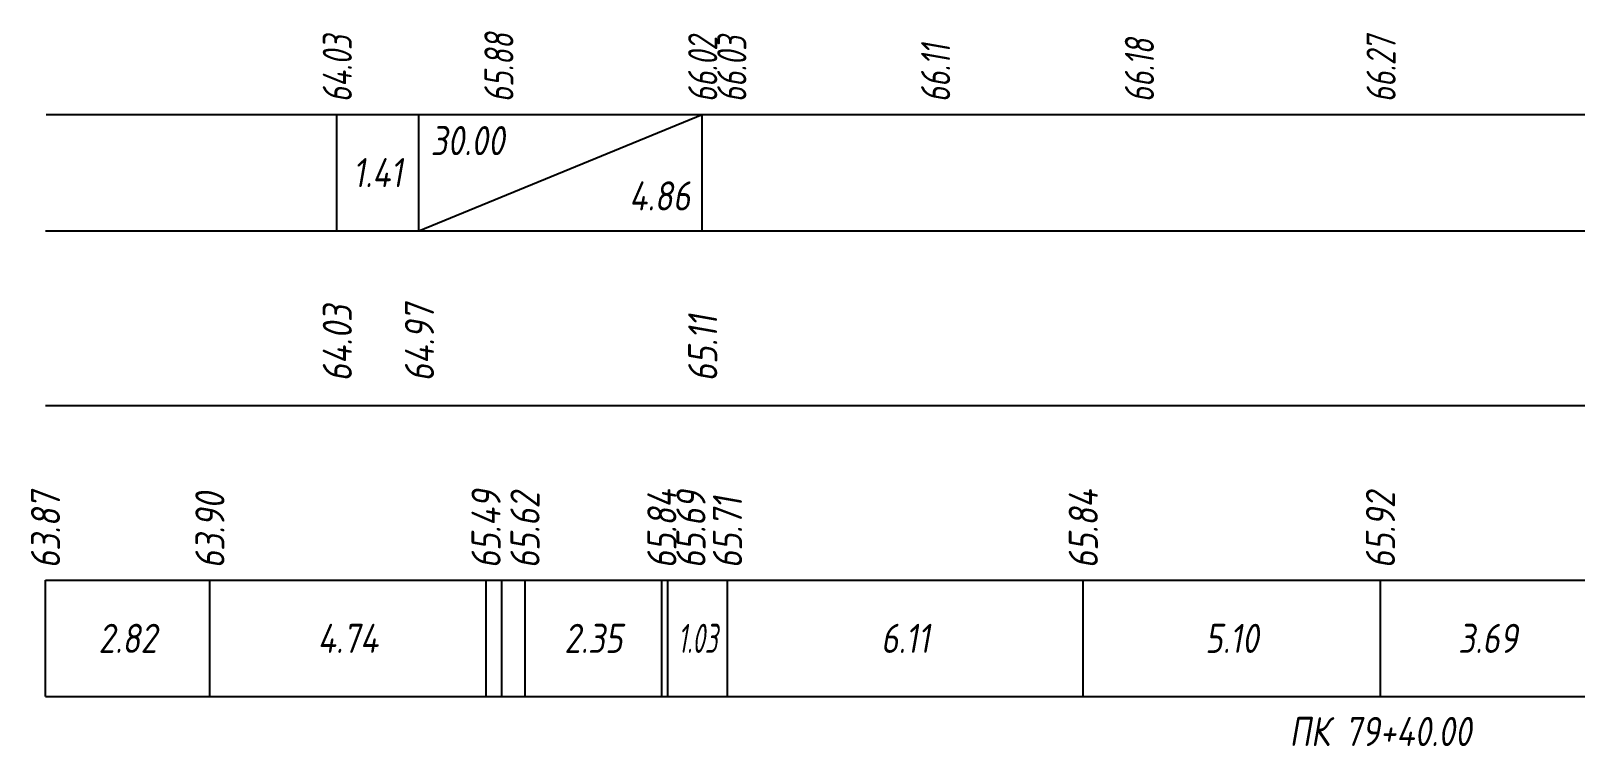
# Model space of a CAD drawing. Extents: x -717 to 1451, y -133302 to 233.
# Drawn here: x -403.7 to -271.1, y -124931.4 to -124870 of the extents above; entities that cross this region are included whole.
import ezdxf
from ezdxf.enums import TextEntityAlignment as Align

# ---------------------------------------------------------------- set-up
doc = ezdxf.new("R2010")
doc.units = 0
for name, color, linetype in [('Код_510', 7, 'Continuous'), ('Код_514', 1, 'Continuous'), ('Код_516', 1, 'Continuous'), ('Подписи поперечников', 7, 'Continuous'), ('Таблица', 7, 'Continuous')]:
    doc.layers.add(name, color=color, linetype=linetype)
doc.styles.add('М', font='romand.shx', dxfattribs={"width": 0.8, "oblique": 10, "height": 2.5})

msp = doc.modelspace()

# ---------------------------------------------------------------- linework, layer by layer
at = {"layer": 'Код_510'}
for p, q in [((-402.472, -124927.176), (-402.472, -124917.176)), ((-388.357, -124927.176), (-388.357, -124917.176)), ((-364.647, -124927.176), (-364.647, -124917.176)), ((-363.293, -124927.176), (-363.293, -124917.176)), ((-361.301, -124927.176), (-361.301, -124917.176)), ((-349.549, -124927.176), (-349.549, -124917.176)), ((-349.049, -124927.176), (-349.049, -124917.176)), ((-343.912, -124927.176), (-343.912, -124917.176)), ((-313.361, -124927.176), (-313.361, -124917.176)), ((-287.845, -124927.176), (-287.845, -124917.176))]:
    msp.add_line(p, q, dxfattribs=at)
at = {"layer": 'Код_516'}
for p, q in [((-377.472, -124887.176), (-377.472, -124877.176)), ((-370.417, -124887.176), (-370.417, -124877.176)), ((-370.417, -124887.176), (-346.095, -124877.176)), ((-346.095, -124887.176), (-346.095, -124877.176))]:
    msp.add_line(p, q, dxfattribs=at)
at = {"layer": 'Таблица'}
for p, q in [((-402.417, -124877.176), (-189.093, -124877.176)), ((-402.472, -124887.176), (-189.147, -124887.176)), ((-402.472, -124902.176), (-189.147, -124902.176)), ((-402.472, -124917.176), (-189.147, -124917.176)), ((-402.472, -124927.176), (-189.147, -124927.176))]:
    msp.add_line(p, q, dxfattribs=at)

# ---------------------------------------------------------------- texts
at = {"layer": 'Код_510', "style": 'М', "oblique": 10, "width": 0.8}
for s, p in [('63.87', (-402.472, -124916.176)), ('63.90', (-388.357, -124916.176)), ('65.49', (-364.647, -124916.176)), ('65.62', (-361.301, -124916.176)), ('65.84', (-349.549, -124916.176)), ('65.69', (-347.049, -124916.176)), ('65.71', (-343.912, -124916.176)), ('65.84', (-313.361, -124916.176)), ('65.92', (-287.845, -124916.176))]:
    msp.add_text(s, height=2.5, rotation=90, dxfattribs=at).set_placement(p, align=Align.MIDDLE_LEFT)
at = {"layer": 'Код_510', "style": 'М', "oblique": 10}
for s, width, p in [('2.82', 0.8, (-395.414, -124922.176)), ('4.74', 0.8, (-376.502, -124922.176)), ('2.35', 0.8, (-355.425, -124922.176)), ('1.03', 0.6, (-346.48, -124922.176)), ('6.11', 0.8, (-328.637, -124922.176)), ('5.10', 0.8, (-300.603, -124922.176)), ('3.69', 0.8, (-278.621, -124922.176))]:
    msp.add_text(s, height=2.5, dxfattribs=dict(at, width=width)).set_placement(p, align=Align.MIDDLE_CENTER)
at = {"layer": 'Код_514', "style": 'М', "oblique": 10, "width": 0.7}
for s, p in [('64.03', (-377.417, -124876.136)), ('65.88', (-363.541, -124876.136)), ('66.02', (-346.041, -124876.136)), ('66.03', (-343.541, -124876.136)), ('66.27', (-287.791, -124876.136)), ('66.11', (-326.041, -124876.136)), ('66.18', (-308.541, -124876.136))]:
    msp.add_text(s, height=2.5, rotation=90, dxfattribs=at).set_placement(p, align=Align.MIDDLE_LEFT)
at = {"layer": 'Код_516', "style": 'М', "oblique": 10, "width": 0.8}
msp.add_text('30.00', height=2.5, dxfattribs=at).set_placement((-369.417, -124878.176), align=Align.TOP_LEFT)
msp.add_text('1.41', height=2.5, dxfattribs=at).set_placement((-373.944, -124882.176), align=Align.MIDDLE_CENTER)
msp.add_text('4.86', height=2.5, dxfattribs=at).set_placement((-347.095, -124886.176), align=Align.BOTTOM_RIGHT)
for s, p in [('64.03', (-377.417, -124900.125)), ('64.97', (-370.363, -124900.125)), ('65.11', (-346.041, -124900.125))]:
    msp.add_text(s, height=2.5, rotation=90, dxfattribs=at).set_placement(p, align=Align.MIDDLE_LEFT)
at = {"layer": 'Подписи поперечников', "style": 'М', "oblique": 10, "width": 0.8}
msp.add_text('ПК 79+40.00', height=2.5, dxfattribs=at).set_placement((-287.845, -124932.176), align=Align.BOTTOM_CENTER)

doc.saveas('drawing.dxf')
